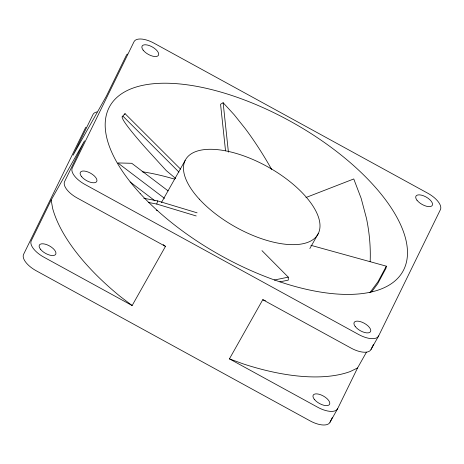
<?xml version="1.0" encoding="UTF-8"?>
<svg xmlns="http://www.w3.org/2000/svg" width="464" height="464" viewBox="0 0 464 464"><rect width="100%" height="100%" fill="white"/><g stroke="black" fill="none" stroke-linecap="round" stroke-linejoin="round"><path stroke-width="0.7" d="M310.892 245.305L386.338 266.179L385.961 268.285L377.667 283.753L371.658 291.873M148.463 202.466L156.757 204.05L157.644 200.912L197.084 212.825M165.474 246.384L77.204 198A18.566 8.34 29.4 0 1 64.595 181.581L84.5 140.882L51.162 200.048L31.256 240.741A18.566 8.34 29.4 0 0 43.865 257.166L132.141 305.544L165.474 246.384L163.195 244.638M85.962 127.194A18.566 8.34 29.4 0 0 85.347 128.099L23.594 254.342A18.566 8.34 29.4 0 0 36.204 270.767L310.045 420.854A18.566 8.34 29.4 0 0 329.991 422.269L332.218 417.71M329.991 422.269L337.653 408.668L357.558 367.969L366.427 352.234M337.653 408.668A18.566 8.34 29.4 0 1 317.707 407.253L229.431 358.869L262.769 299.709L351.045 348.087A18.566 8.34 29.4 0 0 370.991 349.502L373.52 344.334M378.636 335.936L440.406 209.658A18.566 8.34 29.4 0 0 427.796 193.233L153.955 43.146A18.566 8.34 29.4 0 0 134.009 41.731L72.262 167.98A18.566 8.34 29.4 0 0 84.866 184.399L358.689 334.521A18.566 8.34 29.4 0 0 378.636 335.936L370.991 349.502M386.338 266.179L378.044 281.648L369.895 292.668M161.46 202.501L185.142 160.48M309.848 248.53L318.327 233.479M175.699 178.478L166.303 170.642L145.522 147.842A167.811 9.495 44.6 0 1 123.053 119.619L122.015 116.928L125.071 113.692L180.618 169.163M124.19 114.498L125.071 113.692M271.666 169.447A167.811 60.813 65.6 0 0 245.41 128.824L234.25 114.828L223.132 102.712L220.562 104.272L225.533 150.829M357.558 367.969L350.221 371.542A183.703 82.54 29.4 0 1 243.409 363.956L229.431 358.869M305.962 197.519L353.765 178.959L361.178 198.406L366.456 218.3A167.811 133.278 57.6 0 1 370.156 261.679M274.282 280.024L288.277 277.153L288.289 280.128L279.891 281.851M142.152 171.796L144.281 172.057A168.194 75.574 29.4 0 1 174.342 179.075M143.817 198.273L157.644 200.912M156.281 210.18L157.696 210.494M156.757 204.05L196.202 215.963M262.769 299.709L265.431 300.678M168.113 190.884L131.759 163.293L117.844 162.939L164.529 198.372M130.152 181.987L154.935 200.796M132.141 305.544L120.147 296.397A183.703 82.54 29.4 0 1 52.647 208.446L51.162 200.048M122.89 116.116L178.953 172.103M261.969 250.635L288.277 277.153M223.132 102.712L228.41 152.134M97.022 111.94A18.566 8.34 29.4 0 0 93.009 114.498L73.103 155.191L106.442 96.031L126.347 55.332A18.566 8.34 29.4 0 1 127.38 54.039M199.282 199.114A75.963 34.133 29.4 0 0 315.798 237.174A75.963 34.133 29.4 0 0 240.126 154.645A75.963 34.133 29.4 0 0 199.282 199.114M81.403 176.39A9.39 4.222 29.4 0 0 96.007 182.242A9.39 4.222 29.4 0 0 88.201 172.063A9.39 4.222 29.4 0 0 81.403 176.39M140.192 193.552A168.194 75.574 29.4 0 0 398.182 277.814A168.194 75.574 29.4 0 0 230.625 95.085A168.194 75.574 29.4 0 0 140.192 193.552M40.403 249.156A9.39 4.222 29.4 0 0 55.007 255.003A9.39 4.222 29.4 0 0 47.2 244.83A9.39 4.222 29.4 0 0 40.403 249.156M314.244 399.237A9.39 4.222 29.4 0 0 328.848 405.089A9.39 4.222 29.4 0 0 321.042 394.91A9.39 4.222 29.4 0 0 314.244 399.237M416.991 200.228A9.39 4.222 29.4 0 0 431.601 206.08A9.39 4.222 29.4 0 0 423.789 195.901A9.39 4.222 29.4 0 0 416.991 200.228M143.15 50.147A9.39 4.222 29.4 0 0 157.76 55.993A9.39 4.222 29.4 0 0 149.947 45.82A9.39 4.222 29.4 0 0 143.15 50.147M355.221 326.511A9.39 4.222 29.4 0 0 369.831 332.357A9.39 4.222 29.4 0 0 362.019 322.184A9.39 4.222 29.4 0 0 355.221 326.511"/></g></svg>
